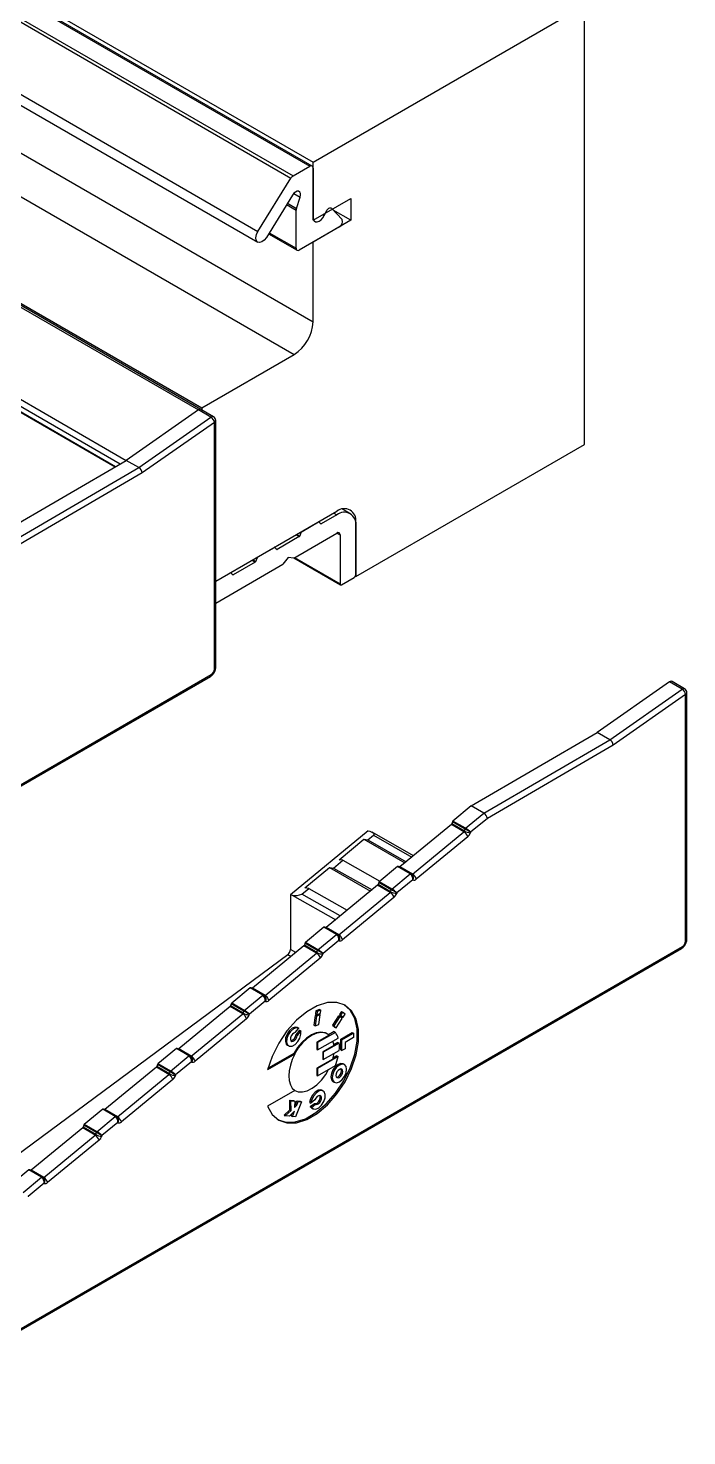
# Paper-space layout 'Sheet4' of a CAD drawing. Header units: millimetres. Extents: x 440 to 1016, y 428 to 1885.
# Drawn here: x 795.1 to 980.5, y 436.5 to 832.6 of the extents above; entities that cross this region are included whole.
import ezdxf

# ---------------------------------------------------------------- set-up
doc = ezdxf.new("R2010")
doc.units = ezdxf.units.MM

psp = doc.layouts.new('Sheet4')

# ---------------------------------------------------------------- linework, layer by layer
at = {"color": 7, "linetype": 'Continuous', "lineweight": 25, "ltscale": 5}
for p, q in [((654.84821, 915.029185), (869.698814, 790.998774)), ((660.202197, 917.414563), (874.441556, 793.736713)), ((875.066809, 793.798702), (660.62092, 917.595761)), ((661.823145, 918.111639), (875.325493, 794.859367)), ((653.936557, 914.610462), (869.107536, 790.394979)), ((632.43746, 903.612809), (859.75676, 772.384243)), ((635.116092, 905.104714), (859.824113, 775.383549)), ((620.954625, 896.794932), (875.325493, 749.949651)), ((610.996477, 890.296536), (870.022468, 740.763979)), ((587.642483, 872.642534), (843.059711, 725.193458)), ((843.77735, 725.314157), (588.021568, 872.959035)), ((588.445655, 873.311894), (844.036035, 725.762682)), ((568.920366, 855.582791), (821.068577, 710.020797)), ((570.153884, 856.799619), (822.730354, 710.990267)), ((567.851953, 854.517358), (819.618992, 709.175306)), ((567.958943, 854.624646), (819.764427, 709.260242)), ((875.325493, 794.859367), (951.693348, 838.945346)), ((951.693348, 715.443628), (951.693348, 838.945346)), ((869.698814, 790.998774), (874.441556, 793.736713)), ((875.325493, 778.528588), (875.325493, 794.859367)), ((875.325493, 793.226497), (875.325493, 779.345172)), ((859.824113, 775.383549), (869.107536, 790.394979)), ((869.548015, 785.61409), (862.189821, 773.715215)), ((869.87882, 786.058145), (871.664576, 785.027282)), ((870.635799, 781.88582), (871.664576, 785.027282)), ((875.325493, 778.528588), (885.932139, 784.651773)), ((885.932139, 784.651773), (885.932139, 778.527694)), ((867.895178, 782.940822), (870.552949, 781.406598)), ((868.135385, 783.329444), (870.635799, 781.88582)), ((870.552949, 770.670014), (870.552949, 781.406598)), ((878.476194, 779.891746), (879.088334, 781.132715)), ((880.503348, 781.899231), (883.474044, 778.714852)), ((885.932139, 778.527694), (880.983762, 781.384247)), ((882.750443, 776.690679), (871.436886, 770.1595)), ((885.932139, 778.527694), (875.325493, 772.404509)), ((878.081612, 780.119436), (878.476194, 779.891746)), ((862.809114, 774.717169), (870.811633, 770.097511)), ((863.002233, 775.028901), (870.552949, 770.670014)), ((875.325493, 749.949651), (875.325493, 772.404509)), ((844.036035, 725.762682), (870.022468, 740.763979)), ((843.059711, 725.193458), (822.730354, 710.990267)), ((846.595458, 723.152297), (843.059711, 725.193458)), ((847.313098, 723.273294), (843.77735, 725.314157)), ((844.036035, 725.762682), (844.036035, 725.164848)), ((826.266102, 708.949106), (846.595458, 723.152297)), ((847.571782, 721.68036), (827.198915, 707.446473)), ((847.571782, 652.274327), (847.571782, 721.68036)), ((847.937755, 652.784841), (847.937755, 722.190576)), ((887.346558, 678.297119), (951.693348, 715.443628)), ((787.284068, 690.314012), (822.730354, 710.990267)), ((790.81922, 688.273149), (826.266102, 708.949106)), ((826.266102, 708.949106), (822.730354, 710.990267)), ((827.198915, 707.446473), (791.798524, 686.797636)), ((885.792665, 696.02056), (883.584312, 697.295206)), ((847.937755, 676.981049), (882.042936, 696.669655)), ((872.23976, 691.010194), (876.820973, 693.654852)), ((876.945547, 693.667369), (876.894287, 693.697171)), ((876.965813, 693.651574), (877.479009, 693.101423)), ((877.316884, 693.274872), (877.623848, 693.097847)), ((882.042936, 695.649223), (877.623848, 693.097847)), ((881.158999, 696.159439), (882.042936, 695.649223)), ((887.256555, 693.659322), (887.346558, 693.607168)), ((887.346558, 693.607168), (887.346558, 678.297119)), ((871.436886, 689.526038), (865.249328, 685.95423)), ((869.874052, 683.520572), (882.042936, 690.545874)), ((870.552353, 690.036254), (871.436886, 689.526038)), ((870.77289, 690.16351), (871.581129, 689.696806)), ((871.581129, 689.696806), (872.094921, 690.839725)), ((872.019223, 690.883236), (872.094921, 690.839725)), ((882.042936, 690.545576), (882.926873, 690.03536)), ((882.926873, 690.03536), (882.926873, 676.256256)), ((887.346558, 678.807335), (887.346558, 692.586439)), ((859.86524, 683.866577), (864.446453, 686.511533)), ((864.571623, 686.523752), (864.519767, 686.553555)), ((864.591292, 686.507957), (865.104488, 685.957806)), ((864.942364, 686.131256), (865.249328, 685.95423)), ((847.937755, 670.857268), (866.812161, 681.752997)), ((859.062366, 682.382422), (852.874807, 678.810613)), ((858.178429, 682.892935), (859.062366, 682.382422)), ((858.39837, 683.019893), (859.207205, 682.553189)), ((859.207205, 682.553189), (859.720401, 683.696108)), ((859.644703, 683.739619), (859.720401, 683.696108)), ((868.342809, 683.657365), (866.812161, 681.752997)), ((869.874052, 683.520572), (868.342809, 683.657365)), ((869.925312, 683.550375), (883.056811, 675.970154)), ((870.108894, 683.656173), (882.926873, 676.256256)), ((847.937755, 676.981049), (852.071933, 679.367917)), ((852.197103, 679.380136), (852.145247, 679.410236)), ((852.216772, 679.36434), (852.729968, 678.81419)), ((852.56844, 678.987937), (852.874807, 678.810613)), ((883.36914, 676.00085), (886.904291, 678.042011)), ((887.217216, 678.371923), (887.346558, 678.297119)), ((608.963064, 513.084965), (846.429161, 650.171178)), ((609.256319, 513.677137), (846.687845, 650.743382)), ((975.642494, 648.655133), (955.313138, 634.451943)), ((958.848886, 632.410782), (979.178242, 646.61427)), ((979.178242, 646.61427), (975.642494, 648.655133)), ((979.895286, 646.73497), (976.359538, 648.776131)), ((980.520538, 576.246517), (980.520538, 645.652549)), ((980.15397, 645.142036), (959.781102, 630.908446)), ((980.15397, 575.736301), (980.15397, 645.142036)), ((919.866256, 613.775985), (955.313138, 634.451943)), ((958.848886, 632.410782), (955.313138, 634.451943)), ((923.402003, 611.734824), (958.848886, 632.410782)), ((959.781102, 630.908446), (924.380712, 610.259311)), ((919.866256, 613.775985), (914.678864, 609.507995)), ((918.214611, 607.466834), (923.402003, 611.734824)), ((924.380712, 610.259311), (919.642142, 606.360572)), ((923.402003, 611.734824), (919.866256, 613.775985)), ((890.862636, 606.758731), (868.961505, 588.739948)), ((903.603725, 599.770086), (891.984991, 606.357889)), ((914.246134, 608.52571), (899.77055, 596.615808)), ((903.305701, 594.574945), (917.781285, 606.484549)), ((917.781285, 606.484549), (914.246134, 608.52571)), ((914.553098, 609.315174), (914.3719, 608.718233)), ((917.907647, 606.67737), (914.3719, 608.718233)), ((918.088845, 607.274311), (914.553098, 609.315174)), ((918.214611, 607.466834), (914.678864, 609.507995)), ((917.907647, 606.67737), (918.088845, 607.274311)), ((919.642142, 606.360572), (919.605187, 606.237786)), ((882.643155, 598.642068), (889.625839, 604.387062)), ((889.625839, 604.387062), (901.13788, 597.741144)), ((889.625839, 604.387062), (890.718392, 604.225831)), ((890.718392, 604.225831), (892.302684, 605.529087)), ((890.718392, 604.225831), (901.553325, 598.082678)), ((892.302684, 605.529087), (903.13702, 599.385934)), ((918.849401, 605.082052), (904.37322, 593.17215)), ((881.083898, 596.299308), (883.735708, 598.480838)), ((883.735708, 598.480838), (882.643155, 598.642068)), ((883.735708, 598.480838), (894.120029, 592.593091)), ((873.00866, 590.715544), (879.991344, 596.460538)), ((879.991344, 596.460538), (891.503386, 589.81462)), ((879.991344, 596.460538), (881.083898, 596.299308)), ((881.083898, 596.299308), (891.91883, 590.156155)), ((899.116687, 596.704321), (893.929295, 592.43633)), ((897.465042, 590.395467), (902.652434, 594.66316)), ((902.652434, 594.66316), (899.116687, 596.704321)), ((902.809791, 594.703691), (899.274043, 596.744852)), ((899.274043, 596.744852), (899.613194, 596.575277)), ((903.148345, 594.534414), (899.613194, 596.575277)), ((903.305701, 594.574945), (899.77055, 596.615808)), ((902.809791, 594.703691), (903.148345, 594.534414)), ((872.149757, 588.948565), (874.101213, 590.554314)), ((874.101213, 590.554314), (873.00866, 590.715544)), ((874.101213, 590.554314), (884.936146, 584.411161)), ((893.496565, 591.454046), (879.020385, 579.544144)), ((897.031716, 589.412885), (893.496565, 591.454046)), ((893.803529, 592.243807), (893.622331, 591.646569)), ((897.158078, 589.605706), (893.622331, 591.646569)), ((897.33868, 590.202646), (893.803529, 592.243807)), ((897.465042, 590.395467), (893.929295, 592.43633)), ((897.158078, 589.605706), (897.33868, 590.202646)), ((903.359942, 592.964428), (898.892573, 589.288907)), ((903.429679, 592.929559), (903.359942, 592.964428)), ((868.961505, 588.739948), (869.478873, 588.663654)), ((868.961505, 588.739948), (868.961505, 573.381322)), ((869.478873, 588.663654), (881.689481, 581.740277)), ((882.98469, 582.80571), (872.149757, 588.948565)), ((882.556132, 577.503281), (897.031716, 589.412885)), ((898.099832, 588.010388), (883.623652, 576.100784)), ((898.892573, 589.288907), (898.855619, 589.16642)), ((878.367118, 579.632657), (873.179726, 575.364666)), ((881.902865, 577.591794), (878.367118, 579.632657)), ((882.060222, 577.632027), (878.524474, 579.673188)), ((878.524474, 579.673188), (878.863625, 579.503911)), ((882.398776, 577.46275), (878.863625, 579.503911)), ((882.556132, 577.503281), (879.020385, 579.544144)), ((872.746996, 574.382382), (858.270816, 562.472778)), ((876.282147, 572.341519), (872.746996, 574.382382)), ((873.05396, 575.172143), (872.872762, 574.575203)), ((876.408509, 572.534042), (872.872762, 574.575203)), ((876.589111, 573.13128), (873.05396, 575.172143)), ((876.715473, 573.323803), (873.179726, 575.364666)), ((876.715473, 573.323803), (881.902865, 577.591794)), ((882.610373, 575.893061), (878.143004, 572.217541)), ((882.060222, 577.632027), (882.398776, 577.46275)), ((882.68011, 575.858193), (882.610373, 575.893061)), ((741.545252, 436.546641), (979.011349, 573.632853)), ((741.839103, 437.138813), (979.270629, 574.205356)), ((775.507382, 503.377156), (868.20095, 571.931439)), ((861.806563, 560.431616), (876.282147, 572.341519)), ((877.349667, 570.939021), (862.874083, 559.029119)), ((868.20095, 571.931439), (869.121245, 571.399765)), ((870.470695, 572.5102), (868.961505, 573.381322)), ((876.408509, 572.534042), (876.589111, 573.13128)), ((878.143004, 572.217541), (878.105454, 572.094755)), ((857.617549, 562.560992), (852.430157, 558.2933)), ((861.153297, 560.520129), (857.617549, 562.560992)), ((861.310057, 560.560661), (857.774905, 562.601524)), ((857.774905, 562.601524), (858.11346, 562.432246)), ((861.649207, 560.391383), (858.11346, 562.432246)), ((861.806563, 560.431616), (858.270816, 562.472778)), ((855.965904, 556.252139), (861.153297, 560.520129)), ((861.860804, 558.821397), (857.393436, 555.145877)), ((861.310057, 560.560661), (861.649207, 560.391383)), ((861.930541, 558.786528), (861.860804, 558.821397)), ((851.996831, 557.311015), (837.521247, 545.401113)), ((841.056994, 543.36025), (855.532579, 555.269854)), ((855.532579, 555.269854), (851.996831, 557.311015)), ((852.304391, 558.100479), (852.123193, 557.503538)), ((855.658344, 555.462675), (852.123193, 557.503538)), ((855.839542, 556.059616), (852.304391, 558.100479)), ((855.965904, 556.252139), (852.430157, 558.2933)), ((855.658344, 555.462675), (855.839542, 556.059616)), ((857.393436, 555.145877), (857.355885, 555.023091)), ((875.953726, 554.796891), (875.569872, 552.062528)), ((876.307181, 554.593043), (875.923327, 551.858382)), ((876.997999, 555.187302), (875.953726, 554.796891)), ((875.953726, 554.796891), (876.307181, 554.593043)), ((876.137904, 556.109684), (876.015119, 555.234389)), ((876.015119, 555.234389), (876.368574, 555.030542)), ((877.182178, 556.499796), (876.137904, 556.109684)), ((876.137904, 556.109684), (876.49136, 555.905538)), ((877.351455, 554.983156), (876.307181, 554.593043)), ((876.49136, 555.905538), (876.368574, 555.030542)), ((876.368574, 555.030542), (877.412848, 555.420654)), ((877.535633, 556.29565), (876.49136, 555.905538)), ((876.967601, 552.248793), (877.351455, 554.983156)), ((876.997999, 555.187302), (877.351455, 554.983156)), ((877.182178, 556.499796), (877.535633, 556.29565)), ((877.412848, 555.420654), (877.535633, 556.29565)), ((882.470302, 554.697948), (880.77753, 552.080708)), ((882.824353, 554.493802), (881.131581, 551.876562)), ((882.470302, 554.697948), (882.824353, 554.493802)), ((883.283309, 555.954414), (882.741503, 555.11667)), ((882.741503, 555.11667), (883.42338, 554.572182)), ((882.741503, 555.11667), (883.094958, 554.912822)), ((883.505634, 553.949313), (882.824353, 554.493802)), ((883.636765, 555.750268), (883.094958, 554.912822)), ((883.094958, 554.912822), (883.776835, 554.368036)), ((883.283309, 555.954414), (883.636765, 555.750268)), ((883.42338, 554.572182), (883.776835, 554.368036)), ((884.318642, 555.205481), (883.636765, 555.750268)), ((883.776835, 554.368036), (884.318642, 555.205481)), ((856.600098, 553.867357), (842.124514, 541.957455)), ((870.301417, 550.01034), (871.31112, 551.26621)), ((871.531657, 550.652878), (870.522551, 549.397009)), ((870.957665, 551.470356), (871.31112, 551.26621)), ((871.531657, 550.652878), (871.885709, 550.448733)), ((875.569872, 552.062528), (875.923327, 551.858382)), ((875.923327, 551.858382), (876.967601, 552.248793)), ((880.77753, 552.080708), (881.459407, 551.535921)), ((880.77753, 552.080708), (881.131581, 551.876562)), ((881.131581, 551.876562), (881.812862, 551.331775)), ((881.459407, 551.535921), (881.812862, 551.331775)), ((881.812862, 551.331775), (883.505634, 553.949313)), ((870.522551, 549.397009), (870.876006, 549.192863)), ((871.885709, 550.448733), (870.876006, 549.192863)), ((879.854254, 549.252765), (876.415662, 547.267633)), ((876.415662, 547.267633), (876.415662, 545.209782)), ((876.415662, 547.267633), (876.592092, 547.165709)), ((881.610207, 550.062494), (876.592092, 547.165709)), ((876.592092, 545.107858), (882.410101, 548.46658)), ((876.592092, 547.165709), (876.592092, 545.107858)), ((882.697395, 547.042029), (878.212146, 544.452803)), ((879.377417, 549.592214), (879.200391, 549.694436)), ((881.256751, 550.26664), (879.70703, 549.371975)), ((882.34394, 547.245877), (881.187014, 546.578305)), ((881.256751, 550.26664), (881.610207, 550.062494)), ((882.34394, 547.245877), (882.697395, 547.042029)), ((883.103899, 548.166471), (886.374406, 550.054448)), ((883.103899, 545.145409), (883.103899, 548.166471)), ((883.103899, 548.166471), (883.457355, 547.962325)), ((883.457355, 547.962325), (886.727861, 549.850302)), ((883.457355, 544.941263), (883.457355, 547.962325)), ((886.727861, 548.625724), (884.341291, 547.247963)), ((884.341291, 547.247963), (884.341291, 545.451479)), ((886.374406, 550.054448), (886.727861, 549.850302)), ((886.727861, 549.850302), (886.727861, 548.625724)), ((836.86798, 545.489626), (831.680588, 541.221636)), ((835.215739, 539.180772), (840.403132, 543.448465)), ((840.403132, 543.448465), (836.86798, 545.489626)), ((840.560488, 543.488996), (837.025336, 545.530157)), ((837.025336, 545.530157), (837.363891, 545.360582)), ((840.899638, 543.319719), (837.363891, 545.360582)), ((841.056994, 543.36025), (837.521247, 545.401113)), ((840.560488, 543.488996), (840.899638, 543.319719)), ((870.232872, 543.920832), (862.53374, 539.476412)), ((869.879417, 544.124978), (862.665466, 539.960401)), ((868.118695, 546.471017), (868.472151, 546.266871)), ((869.879417, 544.124978), (870.055846, 544.022756)), ((870.055846, 544.022756), (870.232872, 543.920832)), ((876.415662, 545.209782), (876.592092, 545.107858)), ((882.410101, 543.228226), (876.592092, 539.869504)), ((881.213836, 546.389954), (878.035716, 544.554727)), ((878.035716, 544.554727), (878.035716, 542.496877)), ((878.035716, 544.554727), (878.212146, 544.452803)), ((878.212146, 542.394953), (882.697395, 544.984179)), ((878.212146, 544.452803), (878.212146, 542.394953)), ((882.056645, 543.432372), (880.928926, 542.781191)), ((882.056645, 543.432372), (882.410101, 543.228226)), ((883.103899, 545.145409), (883.457355, 544.941263)), ((884.341291, 545.451479), (883.457355, 544.941263)), ((831.247262, 540.239351), (816.771678, 528.329449)), ((834.78301, 538.19819), (831.247262, 540.239351)), ((831.554226, 541.029113), (831.373624, 540.431874)), ((834.908775, 538.391011), (831.373624, 540.431874)), ((835.089973, 538.987951), (831.554226, 541.029113)), ((835.215739, 539.180772), (831.680588, 541.221636)), ((834.908775, 538.391011), (835.089973, 538.987951)), ((841.111235, 541.749733), (836.643867, 538.074212)), ((841.180376, 541.714864), (841.111235, 541.749733)), ((880.865745, 542.540686), (876.415662, 539.971726)), ((876.415662, 539.971726), (876.415662, 537.913876)), ((876.415662, 539.971726), (876.592092, 539.869504)), ((876.592092, 537.811654), (881.610207, 540.708738)), ((876.592092, 539.869504), (876.592092, 537.811654)), ((878.035716, 542.496877), (878.212146, 542.394953)), ((884.166054, 541.005271), (883.812598, 541.209417)), ((820.307426, 526.288586), (834.78301, 538.19819)), ((835.850529, 536.795693), (821.374945, 524.886089)), ((836.643867, 538.074212), (836.606316, 537.951725)), ((876.415662, 537.913876), (876.592092, 537.811654)), ((880.937866, 536.229747), (881.291322, 536.025601)), ((870.232872, 533.714132), (862.53374, 529.269712)), ((868.747524, 530.968146), (869.819216, 530.872481)), ((868.783883, 528.277295), (868.747524, 530.968146)), ((868.747524, 530.968146), (869.10098, 530.764001)), ((869.137339, 528.073149), (869.10098, 530.764001)), ((869.10098, 530.764001), (870.172671, 530.668335)), ((869.819216, 530.872481), (870.172671, 530.668335)), ((870.411686, 529.812114), (870.789579, 530.785458)), ((870.789579, 530.785458), (871.708087, 530.703502)), ((870.789579, 530.785458), (871.143035, 530.58161)), ((871.708087, 530.703502), (872.061543, 530.499356)), ((875.858358, 531.046229), (874.710373, 530.149775)), ((878.168038, 533.543663), (877.813987, 533.747511)), ((816.118411, 528.417962), (810.931019, 524.149971)), ((819.653563, 526.377099), (816.118411, 528.417962)), ((819.810919, 526.417332), (816.275767, 528.458493)), ((816.275767, 528.458493), (816.614322, 528.289216)), ((820.150069, 526.248055), (816.614322, 528.289216)), ((820.307426, 526.288586), (816.771678, 528.329449)), ((867.153696, 526.749926), (868.783883, 528.277295)), ((867.153696, 526.749926), (867.507152, 526.54578)), ((867.507152, 526.54578), (869.137339, 528.073149)), ((870.105318, 527.90715), (868.686132, 526.440578)), ((868.783883, 528.277295), (869.137339, 528.073149)), ((869.154028, 526.571112), (869.38291, 527.160602)), ((869.507484, 526.366966), (870.105318, 527.90715)), ((870.172671, 530.668335), (870.083264, 528.952913)), ((870.083264, 528.952913), (870.765142, 529.607968)), ((870.113067, 529.525416), (870.411686, 529.812114)), ((870.411686, 529.812114), (870.765142, 529.607968)), ((872.061543, 530.499356), (870.425991, 526.284712)), ((870.765142, 529.607968), (871.143035, 530.58161)), ((871.143035, 530.58161), (872.061543, 530.499356)), ((874.356917, 530.353921), (874.710373, 530.149775)), ((874.555997, 529.162424), (875.703982, 530.058878)), ((874.555997, 529.162424), (874.939255, 528.767841)), ((874.555997, 529.162424), (874.909452, 528.958278)), ((874.909452, 528.958278), (876.057438, 529.854732)), ((874.939255, 528.767841), (875.29271, 528.563695)), ((875.703982, 530.058878), (876.057438, 529.854732)), ((810.497693, 523.167687), (796.022109, 511.258083)), ((814.033441, 521.126824), (810.497693, 523.167687)), ((810.804657, 523.957448), (810.624055, 523.360508)), ((814.159206, 521.319347), (810.624055, 523.360508)), ((814.340405, 521.916585), (810.804657, 523.957448)), ((814.46617, 522.109108), (810.931019, 524.149971)), ((814.46617, 522.109108), (819.653563, 526.377099)), ((820.36107, 524.678366), (815.894298, 521.002846)), ((819.810919, 526.417332), (820.150069, 526.248055)), ((820.430807, 524.643498), (820.36107, 524.678366)), ((868.686132, 526.440578), (867.507152, 526.54578)), ((869.154028, 526.571112), (869.507484, 526.366966)), ((870.425991, 526.284712), (869.507484, 526.366966)), ((799.557857, 509.216921), (814.033441, 521.126824)), ((815.10096, 519.724326), (800.625376, 507.814424)), ((814.159206, 521.319347), (814.340405, 521.916585)), ((815.894298, 521.002846), (815.856747, 520.88006)), ((795.368842, 511.346297), (790.180854, 507.078605)), ((798.903994, 509.305434), (795.368842, 511.346297)), ((799.06135, 509.345966), (795.525602, 511.386829)), ((795.525602, 511.386829), (795.864753, 511.217551)), ((799.4005, 509.176688), (795.864753, 511.217551)), ((799.557857, 509.216921), (796.022109, 511.258083)), ((793.716601, 505.037444), (798.903994, 509.305434)), ((799.611501, 507.606702), (795.144133, 503.931182)), ((799.06135, 509.345966), (799.4005, 509.176688)), ((799.681238, 507.571833), (799.611501, 507.606702)), ((795.144133, 503.931182), (795.107178, 503.808396))]:
    psp.add_line(p, q, dxfattribs=at)
at = {"color": 7, "linetype": 'Continuous', "lineweight": 25, "ltscale": 5, "flags": 128}
for points in [[(871.664576, 785.027282), (871.784381, 785.606938), (871.748618, 786.113577), (871.562056, 786.48849), (871.246151, 786.688464), (870.836667, 786.689656), (870.38248, 786.492365), (869.935445, 786.119239), (869.548015, 785.61409)], [(879.088334, 781.132715), (879.233769, 781.383054), (879.408411, 781.607466), (879.602722, 781.79373), (879.807166, 781.931715), (880.009226, 782.01397), (880.199961, 782.036321), (880.36745, 781.99728), (880.503348, 781.899231)], [(875.325493, 779.345172), (875.408939, 778.773265), (875.652126, 778.35186), (876.030616, 778.120892), (876.509837, 778.101819), (877.044491, 778.296726), (877.583317, 778.687136), (878.076247, 779.236095), (878.476194, 779.891746)], [(862.189821, 773.715215), (861.596755, 772.965686), (860.914282, 772.457259), (860.245518, 772.267418), (859.692983, 772.425072), (859.340123, 772.906082), (859.24118, 773.637133), (859.411053, 774.507063), (859.824113, 775.383549)], [(846.687845, 650.743382), (846.671156, 650.554137), (846.620492, 650.391715), (846.538834, 650.262373), (846.429161, 650.171178), (846.429161, 650.171178)], [(890.862636, 606.758731), (891.295365, 606.643992), (891.678623, 606.506007), (891.997508, 606.350737), (892.238907, 606.183844), (892.394475, 606.011586), (892.457656, 605.840521), (892.426662, 605.6778), (892.302684, 605.529087)], [(979.270629, 574.205356), (979.253344, 574.015813), (979.203276, 573.85339), (979.121617, 573.724048), (979.011349, 573.632853), (979.011349, 573.632853)], [(862.53374, 529.269712), (863.826565, 526.952582), (865.676097, 525.36531), (867.989949, 524.586873), (870.653085, 524.656313), (873.531989, 525.57035), (876.483015, 527.282791), (879.358343, 529.7087), (882.014326, 532.726185), (884.318642, 536.185043), (886.155657, 539.912121), (887.43358, 543.721156), (888.089232, 547.422009), (888.089232, 550.829606), (887.43358, 553.77348), (886.155657, 556.106703), (884.318642, 557.712751), (882.014326, 558.511155), (879.358343, 558.461981), (876.483015, 557.568209), (873.531989, 555.873947), (870.653085, 553.463833), (867.989949, 550.458865), (865.676097, 547.00865), (863.826565, 543.285744), (862.53374, 539.476412)], [(865.285687, 525.590615), (865.322641, 525.569456), (867.636494, 524.791019), (870.299629, 524.860459), (873.178534, 525.774198), (876.128964, 527.486937), (879.004292, 529.912846), (881.660871, 532.930331), (883.96459, 536.389189), (885.802201, 540.116267), (887.080125, 543.925302), (887.735776, 547.626155), (887.735776, 551.033752), (887.080125, 553.977626), (885.802201, 556.310849), (883.96459, 557.916897), (883.951477, 557.924347)], [(870.957665, 551.470356), (870.258502, 551.5693), (869.444303, 551.240282), (868.647985, 550.537245), (868.001274, 549.575524), (867.609076, 548.513072), (867.536358, 547.523933), (867.795042, 546.77053), (868.118695, 546.471017)], [(871.31112, 551.26621), (870.611958, 551.365154), (869.797758, 551.036136), (869.00144, 550.3331), (868.35473, 549.371379), (867.962531, 548.308926), (867.889813, 547.319787), (868.149094, 546.566682), (868.696264, 546.172695), (869.443111, 546.202498), (870.266251, 546.651619), (871.030978, 547.445851), (871.611527, 548.455255), (871.912531, 549.514132), (871.885709, 550.448733)], [(870.301417, 550.01034), (869.906239, 549.87772), (869.511656, 549.551683), (869.185618, 549.088555), (868.984155, 548.568206), (868.942431, 548.080342), (869.067601, 547.709303), (869.33761, 547.518568), (869.705967, 547.541516), (870.10949, 547.773676), (870.479039, 548.175411), (870.749644, 548.677283), (870.876006, 549.192863)], [(879.200391, 549.694436), (878.699116, 549.926298), (877.533845, 550.123589), (876.235656, 549.937325), (874.862365, 549.376147), (873.478941, 548.465984), (872.146777, 547.247963), (870.928458, 545.778709), (869.879417, 544.124978)], [(879.854254, 549.252765), (878.876142, 549.824374), (877.710871, 550.021665), (876.412086, 549.835401), (875.039391, 549.274223), (873.655371, 548.363762), (872.323803, 547.146039), (871.105484, 545.676487), (870.055846, 544.022756)], [(870.232872, 543.920832), (869.49139, 542.382436), (868.943028, 540.815132), (868.605665, 539.273756), (868.49182, 537.812548), (868.605665, 536.48247), (868.943028, 535.330312), (869.49139, 534.396606), (870.232872, 533.714132)], [(870.213799, 533.718603), (871.105484, 533.37379), (872.323803, 533.311205), (873.655371, 533.630984), (875.039391, 534.318524), (876.412086, 535.342233), (877.710871, 536.655622), (878.876142, 538.197892), (879.70703, 539.609926)], [(883.812598, 541.209417), (883.152775, 541.337567), (882.374934, 541.066961), (881.597094, 540.439325), (880.93727, 539.549725), (880.496792, 538.533466), (880.342416, 537.545817)], [(880.850247, 538.329618), (880.695871, 537.341671), (880.850247, 536.532836), (881.291322, 536.025601), (881.950549, 535.897451), (882.72839, 536.167758), (883.506826, 536.795693), (884.166054, 537.685292), (884.606532, 538.701253), (884.761504, 539.688902), (884.606532, 540.498035), (884.166054, 541.005271), (883.506826, 541.133421), (882.72839, 540.862816), (881.950549, 540.235179), (881.291322, 539.345579), (880.850247, 538.329618)], [(881.830148, 538.426476), (881.756238, 537.954109), (881.830148, 537.567275), (882.041148, 537.324684), (882.356457, 537.263291), (882.72839, 537.392633), (883.100919, 537.693041), (883.416227, 538.11832), (883.626632, 538.604396), (883.701138, 539.076762), (883.626632, 539.463597), (883.416227, 539.706187), (883.100919, 539.76758), (882.72839, 539.638238), (882.356457, 539.337831), (882.041148, 538.912552), (881.830148, 538.426476)], [(881.887368, 537.466543), (882.003001, 537.467437), (882.374934, 537.596779), (882.746867, 537.896888), (883.062772, 538.322466), (883.273176, 538.808243), (883.347086, 539.280908), (883.273176, 539.667742), (883.215956, 539.768176)], [(880.342416, 537.545817), (880.496792, 536.736982), (880.93727, 536.229747), (880.937866, 536.229747)], [(877.813987, 533.747511), (877.491526, 533.864336), (876.726202, 533.771949), (875.903062, 533.267098), (875.158004, 532.432633), (874.612621, 531.405347), (874.356917, 530.353921)], [(874.909452, 528.958278), (875.41788, 528.503196), (876.14148, 528.466838), (876.961044, 528.854566), (877.743653, 529.6032), (878.359369, 530.589955), (878.708056, 531.652706), (878.732494, 532.617109), (878.427915, 533.324914), (877.845577, 533.66019), (877.079658, 533.567803), (876.256517, 533.062952), (875.511459, 532.228487), (874.966077, 531.201201), (874.710373, 530.149775)], [(875.703982, 530.058878), (876.047305, 530.011194), (876.447252, 530.178683), (876.834682, 530.53184), (877.144031, 531.010466), (877.32046, 531.53141), (877.334169, 532.005565), (877.21794, 532.306569)], [(876.057438, 529.854732), (876.400761, 529.807048), (876.800708, 529.974537), (877.188734, 530.327695), (877.497486, 530.80632), (877.673916, 531.327562), (877.687625, 531.801419), (877.536825, 532.14653), (877.246551, 532.302993), (876.867465, 532.244282), (876.464538, 531.980233), (876.108102, 531.556742), (875.858358, 531.046229)]]:
    psp.add_lwpolyline(points, dxfattribs=at)
at = {"color": 7, "linetype": 'Continuous', "lineweight": 25, "ltscale": 25}
for centre, radius, start, end in [((874.786719, 793.313893), 0.545816, 350.78619324, 129.22600359), ((870.632114, 789.493414), 1.771202, 121.79826792, 149.40189904), ((872.076507, 781.38997), 1.523649, 161.008011, 179.37467787), ((882.017246, 778.094205), 1.583497, 297.58241655, 23.07573783), ((871.091547, 770.582068), 0.545731, 170.72620282, 309.25701838), ((863.811402, 750.473313), 11.525993, 302.60706547, 357.39597391), ((843.512551, 724.694793), 0.673595, 66.8515983, 132.24277698), ((847.045267, 722.673135), 0.657209, 65.95039315, 133.19025772), ((845.475082, 721.349397), 2.122661, 8.97008479, 58.14192505), ((846.68721, 722.190647), 1.250544, 359.99675284, 59.96743609), ((847.313254, 722.252162), 0.62753, 294.32910714, 354.36792247), ((825.194205, 707.242833), 2.015026, 5.80024727, 57.862566), ((884.113421, 694.131669), 3.275405, 350.78537073, 129.20750807), ((876.891398, 693.565088), 0.114093, 49.29055095, 128.1162557), ((877.55358, 693.186794), 0.113354, 228.86261596, 308.30853762), ((884.113308, 693.110991), 3.275524, 350.78479682, 129.20325306), ((871.232649, 689.844856), 0.378625, 302.64393849, 336.98203015), ((872.439603, 690.693632), 0.374364, 122.26378335, 157.03040846), ((882.387886, 690.122633), 0.546007, 350.80251206, 129.18070915), ((864.516683, 686.421053), 0.114538, 49.35310524, 127.81804834), ((865.179065, 686.043359), 0.113494, 228.92153337, 308.24962021), ((858.85566, 682.70455), 0.382746, 302.68774987, 336.70519412), ((860.06384, 683.551071), 0.372808, 122.18889867, 157.10529315), ((852.142174, 679.277917), 0.114166, 49.20045272, 127.97070086), ((852.804555, 678.900172), 0.113825, 229.05934336, 308.11181021), ((886.386547, 678.851657), 0.961033, 302.59770194, 357.35664233), ((883.196757, 676.212972), 0.273333, 170.88836666, 309.09934482), ((845.653608, 652.361186), 1.92014, 302.59015824, 357.40730435), ((847.313331, 652.846038), 0.627416, 294.32614117, 354.40257722), ((976.095685, 648.154614), 0.675205, 66.99726572, 132.15900126), ((979.626989, 646.138617), 0.653926, 65.77718412, 133.33277092), ((978.057386, 644.811969), 2.122406, 8.94668562, 58.12240983), ((979.271107, 645.65262), 1.249432, 359.99674591, 60.02842402), ((979.893519, 645.715911), 0.630213, 294.41069471, 354.22969804), ((957.780076, 630.707179), 2.011123, 5.74360458, 57.89657508), ((922.275709, 609.925408), 2.13132, 9.01338012, 58.09928061), ((913.982486, 608.835278), 0.406624, 310.41985128, 343.27093164), ((914.944515, 609.197301), 0.40878, 130.53127616, 163.24063746), ((917.512905, 606.798242), 0.412833, 310.54864186, 342.97511768), ((916.533625, 604.426378), 2.406808, 15.80859908, 58.77581711), ((919.570689, 609.602048), 3.364439, 240.37639757, 270.58750912), ((918.478259, 607.157266), 0.406624, 130.41985128, 163.27093164), ((858.278484, 503.823476), 119.496253, 59.10145109, 59.96553743), ((914.769807, 601.547445), 6.848784, 44.64974666, 59.80262135), ((917.25063, 606.952549), 2.460656, 310.5215116, 343.11350402), ((899.227721, 596.598969), 0.153061, 72.38378154, 136.50428991), ((899.659516, 596.72116), 0.153061, 252.38378153, 316.50428991), ((902.763296, 594.558476), 0.152477, 72.24625374, 136.64181771), ((901.630509, 593.240836), 1.751382, 350.91945687, 54.30314211), ((901.853808, 593.44466), 1.580842, 342.31505775, 52.79057481), ((903.195031, 594.678885), 0.151827, 252.09174968, 316.79632177), ((902.4487, 593.584678), 1.179619, 326.26412334, 53.62191805), ((902.061554, 592.520571), 2.40174, 15.74131722, 58.80053614), ((893.231079, 591.764815), 0.40873, 310.5068592, 343.18392372), ((894.192943, 592.126762), 0.406624, 130.41985128, 163.27093164), ((897.737497, 590.079104), 0.417513, 130.73529022, 162.78846932), ((841.47802, 493.428594), 111.739119, 59.08093127, 60.00526877), ((894.020645, 584.4779), 6.847005, 44.63952368, 59.797899), ((903.708758, 593.800316), 0.914387, 252.22926134, 316.60840492), ((870.38539, 592.827056), 4.260949, 257.71643868, 294.46129189), ((896.762151, 589.727355), 0.414194, 310.60337658, 342.92038296), ((895.784056, 587.354714), 2.406808, 15.80859908, 58.77581711), ((898.820136, 592.528864), 3.362631, 240.37817119, 270.60458993), ((896.492283, 589.886439), 2.470584, 310.59256295, 343.05598547), ((878.478152, 579.527305), 0.153061, 72.38378154, 136.50428991), ((878.910347, 579.647374), 0.15088, 251.96075527, 316.82823944), ((872.481345, 574.693076), 0.40878, 310.53127616, 343.24063746), ((873.443374, 575.055098), 0.406624, 130.41985128, 163.27093164), ((882.013336, 577.487565), 0.15188, 72.01915583, 136.66529623), ((880.880033, 576.169091), 1.752218, 350.93634079, 54.28625819), ((881.103451, 576.372829), 1.581452, 342.33978192, 52.77149752), ((882.445098, 577.608632), 0.153061, 252.38378153, 316.50428991), ((881.699716, 576.513238), 1.179092, 326.25132495, 53.63833625), ((881.308738, 575.446296), 2.405656, 15.78700178, 58.76658529), ((882.95976, 576.726728), 0.912446, 252.15251161, 316.68515466), ((978.23648, 575.822362), 1.91942, 302.60075705, 357.43017097), ((979.893981, 576.309882), 0.629754, 294.38353028, 354.22515718), ((867.014137, 573.478418), 1.949787, 307.49472048, 357.14557885), ((876.011749, 572.656724), 0.415295, 310.62461295, 342.81786212), ((875.03749, 570.286617), 2.402455, 15.75695082, 58.79663625), ((878.070509, 575.457022), 3.362448, 240.37754053, 270.59545874), ((876.983656, 573.010052), 0.412749, 130.52259868, 162.91987639), ((816.2229, 468.695147), 120.627465, 59.11498649, 59.97121355), ((873.257079, 567.386878), 6.870777, 44.67413997, 59.77822803), ((875.756776, 572.805674), 2.453914, 310.47548645, 343.15952917), ((857.728219, 562.457053), 0.151827, 72.09174968, 136.79632177), ((858.159946, 562.577491), 0.152502, 252.25227879, 316.63579266), ((861.263733, 560.416412), 0.151504, 72.1961728, 136.79711934), ((860.129013, 559.096823), 1.753556, 350.96330224, 54.25929674), ((860.35189, 559.300422), 1.583125, 342.38726917, 52.75405867), ((861.695933, 560.53647), 0.152425, 252.14870516, 316.5357469), ((860.948787, 559.441512), 1.180188, 326.29051895, 53.59552243), ((860.559879, 558.375172), 2.404825, 15.77921391, 58.77437316), ((862.210033, 559.655682), 0.912986, 252.17389867, 316.6637676), ((851.730397, 557.623618), 0.41074, 310.4411923, 343.00128278), ((852.695808, 557.982606), 0.40878, 130.53127616, 163.24063746), ((855.268087, 555.579792), 0.407452, 310.47645561, 343.29545801), ((854.285894, 553.21341), 2.404825, 15.77921391, 58.77437316), ((857.322694, 558.392401), 3.369474, 240.39950711, 270.56439958), ((856.232338, 555.939536), 0.41074, 130.4411923, 163.00128278), ((799.354155, 458.22316), 112.97155, 59.08597327, 60.00022677), ((852.497916, 550.302833), 6.886303, 44.69126683, 59.76110117), ((855.001327, 555.737854), 2.460656, 310.5215116, 343.11350402), ((868.745814, 549.456363), 1.777728, 280.44814827, 358.08667074), ((875.393992, 545.676157), 5.863454, 6.99234168, 19.27039908), ((877.487079, 546.99751), 5.13754, 16.61553775, 36.62578529), ((872.353998, 546.013104), 10.394448, 354.31910459, 5.68089541), ((836.97885, 545.384913), 0.152502, 72.25227879, 136.63579266), ((837.410164, 545.506655), 0.153227, 252.42282739, 316.46524406), ((840.513945, 543.343972), 0.15231, 72.20682236, 136.68124909), ((839.380923, 542.025416), 1.752136, 350.94739843, 54.30946025), ((839.605351, 542.229717), 1.580528, 342.32087339, 52.82045445), ((840.946374, 543.463996), 0.151658, 252.05131246, 316.83675899), ((840.199563, 542.370272), 1.179642, 326.24799021, 53.59675792), ((839.810114, 541.303796), 2.404935, 15.77134308, 58.77051028), ((869.296767, 545.723587), 11.998838, 344.61715735, 352.4140523), ((866.303246, 546.955155), 16.532416, 337.80076017, 346.97173868), ((830.974987, 540.555788), 0.417451, 310.71000208, 342.732473), ((831.950986, 540.90643), 0.415295, 130.62461295, 162.81786212), ((835.48139, 538.870079), 0.40878, 130.53127616, 163.24063746), ((778.799097, 441.482279), 112.587828, 59.08441526, 60.00178478), ((831.763799, 533.250845), 6.861481, 44.66520425, 59.79537998), ((841.459675, 542.586401), 0.915196, 252.23108067, 316.58913829), ((834.516213, 538.509631), 0.410092, 310.58506165, 343.18685197), ((833.536325, 536.141746), 2.404825, 15.77921391, 58.77437316), ((836.57214, 541.319216), 3.367665, 240.40129685, 270.58146427), ((834.251628, 538.666091), 2.460665, 310.52531801, 343.12323041), ((816.229281, 528.313249), 0.152502, 72.25227879, 136.63579266), ((816.661047, 528.434302), 0.152425, 252.14870516, 316.5357469), ((810.225239, 523.48405), 0.417513, 310.73529022, 342.78846932), ((811.197453, 523.837368), 0.41074, 130.4411923, 163.00128278), ((819.764193, 526.272245), 0.152425, 72.14870516, 136.5357469), ((818.632465, 524.955119), 1.750618, 350.90402725, 54.31857173), ((818.85767, 525.159248), 1.578435, 342.26244327, 52.84883616), ((820.196391, 526.393937), 0.153061, 252.38378153, 316.50428991), ((819.449575, 525.298656), 1.179852, 326.26937035, 53.57899038), ((819.060031, 524.231601), 2.405656, 15.78700178, 58.76658529), ((820.71067, 525.512838), 0.913277, 252.15530329, 316.66491567), ((813.769792, 521.436392), 0.406624, 310.41985128, 343.27093164), ((812.786046, 519.069839), 2.405656, 15.78700178, 58.76658529), ((815.822571, 524.247552), 3.367665, 240.40129685, 270.58146427), ((814.731656, 521.79834), 0.40873, 130.5068592, 163.18392372), ((752.222991, 414.502378), 124.08217, 59.12690627, 59.95929377), ((811.001177, 516.16103), 6.883735, 44.6980414, 59.77748661), ((813.504019, 521.593627), 2.458557, 310.50721606, 343.12779956), ((795.47887, 511.244159), 0.150128, 71.86359415, 137.12969799), ((795.911075, 511.363434), 0.153061, 252.38378153, 316.50428991), ((799.015028, 509.200083), 0.153061, 72.38378154, 136.50428991), ((797.882897, 507.883455), 1.750618, 350.90402725, 54.31857173), ((798.107649, 508.087656), 1.578888, 342.26495163, 52.84068093), ((799.447226, 509.321775), 0.152425, 252.14870516, 316.5357469), ((798.699339, 508.227052), 1.180439, 326.28493084, 53.55981729), ((798.309264, 507.159025), 2.407057, 15.80013677, 58.7534503), ((799.960731, 508.442614), 0.914535, 252.20502224, 316.61519672)]:
    psp.add_arc(centre, radius, start, end, dxfattribs=at)
at = {"color": 7, "linetype": 'Continuous', "lineweight": 25, "ltscale": 5}
for points, knots in [([(846.429161, 650.171178), (846.639845, 650.320383), (847.10622, 650.650669), (847.615836, 651.399971), (847.901029, 652.151125), (847.928749, 652.62944), (847.937755, 652.784841)], [0, 0, 0, 0, 0.2453220493, 0.5430522471, 0.8515403342, 1, 1, 1, 1]), ([(979.011349, 573.632853), (979.222045, 573.782054), (979.688448, 574.112331), (980.197855, 574.861774), (980.483885, 575.612708), (980.511551, 576.091109), (980.520538, 576.246517)], [0, 0, 0, 0, 0.2453067021, 0.5430182739, 0.8515496218, 1, 1, 1, 1])]:
    psp.add_open_spline(points, degree=3, knots=knots, dxfattribs=at)

doc.saveas('drawing.dxf')
